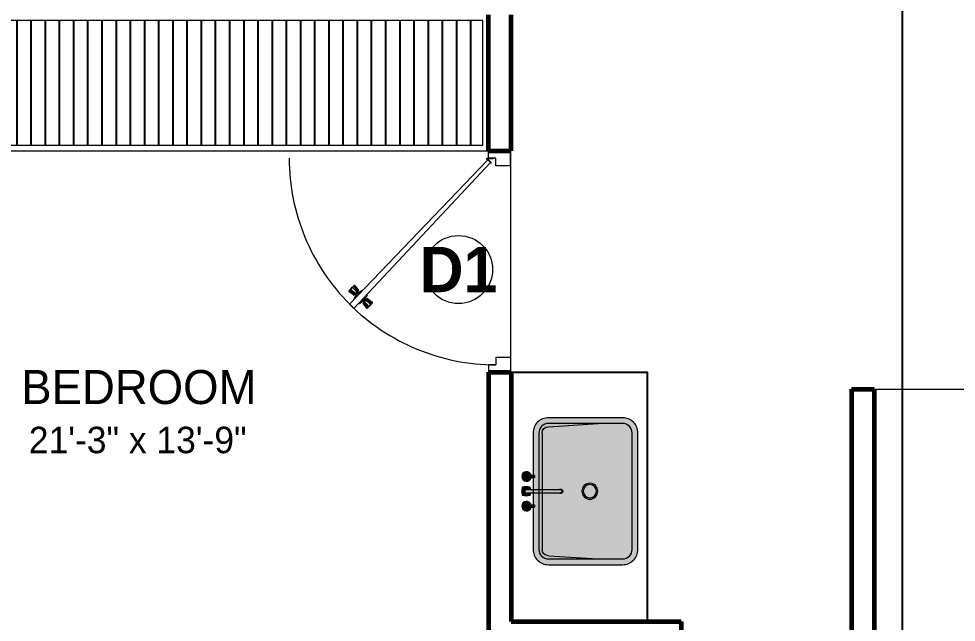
# Model space of a CAD drawing. Header units: feet. Extents: x 109753 to 150441, y 47761 to 75080.
# Drawn here: x 127717.9 to 127883.2, y 50580.6 to 50687 of the extents above; entities that cross this region are included whole.
import ezdxf

# ---------------------------------------------------------------- set-up
doc = ezdxf.new("R2010")
doc.units = ezdxf.units.FT
doc.header["$LTSCALE"] = 50
doc.header["$MEASUREMENT"] = 0
doc.linetypes.add('( Hidden )', pattern=[0.375, 0.25, -0.125])
doc.linetypes.add('ACAD_ISO04W100', pattern=[30, 24, -3, 0, -3])
for name, color, linetype, lineweight in [('A-Furniture', 175, 'Continuous', 0), ('DOORS', 7, 'Continuous', 15), ('FIXTURES', 251, 'Continuous', 5), ('TEXT', 181, 'Continuous', 13), ('WALL', 1, 'Continuous', 60)]:
    doc.layers.add(name, color=color, linetype=linetype, lineweight=lineweight)
doc.layers.add('HACTH', color=251, linetype='Continuous')
doc.styles.add('GL_Imperial', font='GOTHIC.TTF', dxfattribs={"height": 8})

# ---------------------------------------------------------------- blocks, each defined once
blk = doc.blocks.new('A$C62EE282B')
at = {"true_color": 0x646d72}
h = blk.add_hatch(color=251, dxfattribs=at)
h.dxf.hatch_style = 1
h.paths.add_polyline_path([(-36.7, 54.1), (-32.6, 54.1, 7.383374), (-32.6, 61.9), (-36.7, 62, -9.431853)])
at = {"true_color": 0xaaabad}
h = blk.add_hatch(color=253, dxfattribs=at)
h.dxf.hatch_style = 1
h.paths.add_polyline_path([(-30.6, 54.1), (-49, 54.2, -0.414214), (-51, 56.1), (-50.9, 60, -0.414214), (-49, 62), (-30.6, 61.9, -6.364491)])
at = {"true_color": 0xcecdcb}
h = blk.add_hatch(color=254, dxfattribs=at)
h.dxf.hatch_style = 1
h.paths.add_polyline_path([(-32.6, 54.1), (-30.6, 54.1, 6.364491), (-30.6, 61.9), (-32.6, 61.9, -7.383374)])
h = blk.add_hatch(color=254, dxfattribs=at)
h.dxf.hatch_style = 1
h.paths.add_polyline_path([(-159.4, 3.8), (-158.5, 5.1), (-157.5, 6.2), (-156.2, 7.1), (-154.7, 7.7), (-153.2, 8), (-150.8, 8), (-151.7, 8), (-151.9, 7.9), (-153.3, 7.6), (-154.7, 6.9), (-155.9, 6), (-156.9, 4.9), (-157.7, 3.7), (-158.3, 2.2), (-158.5, 0.8), (-158.5, -0.8), (-158.3, -2.2), (-157.7, -3.7), (-156.9, -4.9), (-155.9, -6), (-154.7, -6.9), (-153.3, -7.6), (-151.9, -7.9), (-151.7, -8), (-150.8, -8), (-153.2, -8), (-154.7, -7.7), (-156.2, -7.1), (-157.5, -6.2), (-158.5, -5.1), (-159.4, -3.8), (-160, -2.3), (-160.3, -0.8), (-160.3, 0.8), (-160, 2.3)])
at = {"true_color": 0x646d72}
h = blk.add_hatch(color=251, dxfattribs=at)
h.dxf.hatch_style = 1
h.paths.add_polyline_path([(-151.9, -7.9), (-153.3, -7.6), (-154.7, -6.9), (-155.9, -6), (-156.9, -4.9), (-157.7, -3.7), (-158.3, -2.2), (-158.5, -0.8), (-158.5, 0.8), (-158.3, 2.2), (-157.7, 3.7), (-156.9, 4.9), (-155.9, 6), (-154.7, 6.9), (-153.3, 7.6), (-151.9, 7.9), (-151.7, 8), (-150.4, 8), (-148.9, 7.8), (-147.5, 7.4), (-146.2, 6.6), (-151.3, 6.6), (-152.9, 6.2), (-154, 5.7), (-154.9, 4.9), (-155.7, 4), (-156.4, 3), (-156.8, 1.8), (-157.1, 0.6), (-157.1, -0.6), (-156.8, -1.8), (-156.4, -3), (-155.7, -4), (-154.9, -4.9), (-154, -5.7), (-152.9, -6.2), (-151.7, -6.5), (-150.5, -6.6), (-146.2, -6.6), (-147.5, -7.4), (-148.9, -7.8), (-150.4, -8)], flags=17)
at = {"true_color": 0xcecdcb}
h = blk.add_hatch(color=254, dxfattribs=at)
h.dxf.hatch_style = 1
h.paths.add_polyline_path([(-17.5, 6.6, -1), (-17.5, -6.6), (-75.3, -6.6), (-146.2, -6.6), (-150.5, -6.6), (-151.7, -6.5), (-152.9, -6.2), (-154, -5.7), (-154.9, -4.9), (-155.7, -4), (-156.4, -3), (-156.8, -1.8), (-157.1, -0.6), (-157.1, 0.6), (-156.8, 1.8), (-156.4, 3), (-155.7, 4), (-154.9, 4.9), (-154, 5.7), (-152.9, 6.2), (-151.7, 6.5), (-150.5, 6.6), (-146.2, 6.6), (-75.3, 6.6)])
at = {"true_color": 0x646d72}
h = blk.add_hatch(color=251, dxfattribs=at)
h.dxf.hatch_style = 1
h.paths.add_polyline_path([(-2, 14.8, -0.134336), (-2, -14.8, -0.265125), (-2.7, -15.5, -0.134336), (-32.3, -15.5, -0.130311), (-32.7, -15.2), (-29.4, -11.9), (-33.5, -12.6, -0.026985), (-34.6, -6.6), (-30.3, -6.6, 0.022884), (-29.5, -11.2, 0.28938), (-28.7, -12, 0.111472), (-6.2, -12, 0.28938), (-5.5, -11.2, 0.111472), (-5.5, 11.2, 0.28938), (-6.2, 12, 0.111472), (-28.7, 12, 0.28938), (-29.5, 11.2, 0.022884), (-30.3, 6.6), (-34.6, 6.6, -0.026985), (-33.5, 12.6), (-29.4, 11.9), (-32.7, 15.2, -0.130311), (-32.3, 15.5, -0.134336), (-2.7, 15.5, -0.265125)])
h = blk.add_hatch(color=251, dxfattribs=at)
h.dxf.hatch_style = 1
h.paths.add_polyline_path([(-29.4, 11.9), (-33.5, 12.6, -0.010033), (-33, 14.8, -0.130311), (-32.7, 15.2)], flags=17)
at = {"true_color": 0xaaabad}
h = blk.add_hatch(color=253, dxfattribs=at)
h.dxf.hatch_style = 1
h.paths.add_polyline_path([(-23.2, -6.6), (-17.5, -6.6, 1), (-17.5, 6.6), (-23.2, 6.6, -2.170959)], flags=16)
h.paths.add_polyline_path([(-6.2, 12, -0.28938), (-5.5, 11.2, -0.111472), (-5.5, -11.2, -0.28938), (-6.2, -12, -0.111472), (-28.7, -12, -0.28938), (-29.5, -11.2, -0.022884), (-30.3, -6.6), (-27.8, -6.6, 3.389161), (-27.8, 6.6), (-30.3, 6.6, -0.022884), (-29.5, 11.2, -0.28938), (-28.7, 12, -0.111472)])
h = blk.add_hatch(color=253, dxfattribs=at)
h.dxf.hatch_style = 1
h.paths.add_polyline_path([(-23.2, 6.6), (-27.8, 6.6, -3.389161), (-27.8, -6.6), (-23.2, -6.6, 2.170959)])
h.paths.add_polyline_path([(-17.5, 6.6), (-23.2, 6.6, -2.170959), (-23.2, -6.6), (-17.5, -6.6, 1)], flags=17)
at = {"true_color": 0x646d72}
h = blk.add_hatch(color=251, dxfattribs=at)
h.dxf.hatch_style = 1
h.paths.add_polyline_path([(-29.4, -11.9), (-32.7, -15.2, -0.130311), (-33, -14.8, -0.010033), (-33.5, -12.6)], flags=17)
at = {"true_color": 0xaaabad}
h = blk.add_hatch(color=253, dxfattribs=at)
h.dxf.hatch_style = 1
h.paths.add_polyline_path([(-30.6, -62), (-49, -62, -0.414214), (-51, -60), (-50.9, -56.1, -0.414214), (-49, -54.2), (-30.6, -54.2, -6.364491)])
at = {"true_color": 0x646d72}
h = blk.add_hatch(color=251, dxfattribs=at)
h.dxf.hatch_style = 1
h.paths.add_polyline_path([(-36.7, -62), (-32.6, -62, 7.383374), (-32.6, -54.2), (-36.7, -54.2, -9.431853)])
at = {"true_color": 0xcecdcb}
h = blk.add_hatch(color=254, dxfattribs=at)
h.dxf.hatch_style = 1
h.paths.add_polyline_path([(-32.6, -62), (-30.6, -62, 6.364491), (-30.6, -54.2), (-32.6, -54.2, -7.383374)])
at = {"color": 7, "ltscale": 0.1}
for p, q in [((-146.2, 6.6), (-150.5, 6.6)), ((-17.5, 6.6), (-75.3, 6.6)), ((-146.2, -6.6), (-150.5, -6.6)), ((-17.5, -6.6), (-75.3, -6.6))]:
    blk.add_line(p, q, dxfattribs=at)
at = {"ltscale": 0.1}
for p, q in [((-75.3, 6.6), (-146.2, 6.6)), ((-5.6, 11.9), (-2.5, 15)), ((-75.3, -6.6), (-146.2, -6.6))]:
    blk.add_line(p, q, dxfattribs=at)
at = {"color": 252, "lineweight": 5, "ltscale": 0.1, "true_color": 0x939598}
for p, q in [((-33.5, 12.6), (-29.4, 11.9)), ((-32.7, 15.2), (-29.4, 11.9)), ((-33.5, -12.6), (-29.4, -11.9)), ((-29.4, -11.9), (-32.7, -15.2)), ((-5.6, -11.9), (-2.5, -15))]:
    blk.add_line(p, q, dxfattribs=at)
for points in [[(-30.6, 61.9), (-49, 62, 0.414214), (-50.9, 60), (-51, 56.1, 0.414214), (-49, 54.2), (-30.6, 54.1)], [(-30.6, -54.2), (-49, -54.2, 0.414214), (-50.9, -56.1), (-51, -60, 0.414214), (-49, -62), (-30.6, -62)]]:
    blk.add_lwpolyline(points, format="xyb")
at = {"flags": 128}
for points in [[(-150.8, -8), (-153.2, -8), (-154.7, -7.7), (-156.2, -7.1), (-157.5, -6.2), (-158.5, -5.1), (-159.4, -3.8), (-160, -2.3), (-160.3, -0.8), (-160.3, 0.8), (-160, 2.3), (-159.4, 3.8), (-158.5, 5.1), (-157.5, 6.2), (-156.2, 7.1), (-154.7, 7.7), (-153.2, 8), (-150.8, 8)], [(-151.7, 8), (-150.4, 8), (-148.9, 7.8), (-147.5, 7.4), (-146.2, 6.6)], [(-146.2, -6.6), (-147.5, -7.4), (-148.9, -7.8), (-150.4, -8), (-151.7, -8)]]:
    blk.add_lwpolyline(points, dxfattribs=at)
at = {"color": 252, "lineweight": 5, "true_color": 0x939598, "flags": 128}
blk.add_lwpolyline([(-151.7, -8), (-151.9, -7.9), (-153.3, -7.6), (-154.7, -6.9), (-155.9, -6), (-156.9, -4.9), (-157.7, -3.7), (-158.3, -2.2), (-158.5, -0.8), (-158.5, 0.8), (-158.3, 2.2), (-157.7, 3.7), (-156.9, 4.9), (-155.9, 6), (-154.7, 6.9), (-153.3, 7.6), (-151.9, 7.9), (-151.7, 8)], dxfattribs=at)
at = {"color": 7, "flags": 128}
blk.add_lwpolyline([(-150.5, -6.6), (-151.7, -6.5), (-152.9, -6.2), (-154, -5.7), (-154.9, -4.9), (-155.7, -4), (-156.4, -3), (-156.8, -1.8), (-157.1, -0.6), (-157.1, 0.6), (-156.8, 1.8), (-156.4, 3), (-155.7, 4), (-154.9, 4.9), (-154, 5.7), (-152.9, 6.2), (-151.7, 6.5), (-150.5, 6.6)], dxfattribs=at)
at = {"color": 252, "lineweight": 5, "ltscale": 0.1, "true_color": 0x939598}
for centre, radius, start, end in [((-18.5, 58.1), 18.6, 192.1921, 167.9837), ((-18.4, 58.1), 14.7, 195.6204, 164.7677), ((20.3, 0), 51.1, 167.2787, 172.4625), ((-28.5, 11), 1.05, 102.7213, 167.2787), ((-17.5, -37.8), 51.1, 77.2787, 102.7213), ((-17.5, 0), 12.2, 212.8783, 147.1217), ((-17.5, 0), 8.74, 229.464, 130.536), ((-6.5, 11), 1.05, 12.7213, 77.2787), ((-55.3, 0), 51.1, 347.2787, 12.7213), ((20.3, 0), 51.1, 187.508, 192.7213), ((-28.5, -11), 1.05, 192.7213, 257.2787), ((-17.5, 37.8), 51.1, 257.2787, 282.7213), ((-6.5, -11), 1.05, 282.7213, 347.2787), ((-18.5, -58.1), 18.6, 192.1921, 167.9837), ((-18.4, -58.1), 14.7, 195.6204, 164.7677)]:
    blk.add_arc(centre, radius, start, end, dxfattribs=at)
at = {"ltscale": 0.1}
for centre, radius, start, end in [((-18.5, 58.1), 12.8, 198.066, 162.3484), ((21, 0), 56, 164.6978, 173.18), ((-32, 14.5), 1.05, 105.3022, 164.6978), ((-17.5, -38.5), 56, 74.6978, 105.3022), ((-17.5, 0), 6.65, 270, 90), ((-3, 14.5), 1.05, 15.3022, 74.6978), ((-56, 0), 56, 344.6978, 15.3022), ((21, 0), 56, 186.82, 195.3022), ((-32, -14.5), 1.05, 195.3022, 254.6978), ((-17.5, 38.5), 56, 254.6978, 285.3022), ((-3, -14.5), 1.05, 285.3022, 344.6978), ((-18.5, -58.1), 12.8, 198.066, 162.3484)]:
    blk.add_arc(centre, radius, start, end, dxfattribs=at)
blk = doc.blocks.new('basin-flat-1')
at = {"true_color": 0xffffff}
h = blk.add_hatch(color=7, dxfattribs=at)
h.dxf.hatch_style = 1
h.paths.add_polyline_path([(453.2, 256.4, 0.414214), (385.6, 324), (58.7, 324, 0.414214), (-8.9, 256.4), (-8.9, -256.4, 0.414214), (58.7, -324), (385.6, -324, 0.414214), (453.2, -256.4)])
h.paths.add_polyline_path([(427.7, 256.4), (427.7, -256.4, -0.414214), (385.6, -298.6), (58.7, -298.6, -0.414214), (16.6, -256.4), (16.6, 256.4, -0.414214), (58.7, 298.6), (385.6, 298.6, -0.414214)], flags=16)
h.paths.add_polyline_path([(238.3, 0, -1), (168, 0, -1)], flags=0)
h.paths.add_polyline_path([(232.3, 0, -1), (173.9, 0, -1)], flags=0)
h = blk.add_hatch(color=7, dxfattribs=at)
h.dxf.hatch_style = 1
h.paths.add_polyline_path([(16.6, 256.4, -0.414214), (58.7, 298.6), (165.8, 298.6), (385.6, 284.5, -0.414214), (413.6, 256.4), (413.6, -256.4, -0.414214), (385.6, -284.5), (165.8, -298.6), (58.7, -298.6, -0.414214), (16.6, -256.4)])
h.paths.add_polyline_path([(238.3, 0, 1), (168, 0, 1)], flags=16)
h.paths.add_polyline_path([(232.3, 0, 1), (173.9, 0, 1)], flags=0)
h = blk.add_hatch(color=7, dxfattribs=at)
h.dxf.hatch_style = 1
h.paths.add_polyline_path([(413.6, 256.4, 0.414214), (385.6, 284.5), (165.8, 298.6), (385.6, 298.6, -0.414214), (427.7, 256.4), (427.7, 7.1), (417.9, 7.1), (413.6, 7.1)])
h.paths.add_polyline_path([(413.6, -7.9), (417.9, -7.9), (427.7, -7.9), (427.7, -256.4, -0.414214), (385.6, -298.6), (165.8, -298.6), (385.6, -284.5, 0.414214), (413.6, -256.4)])
h = blk.add_hatch(color=7, dxfattribs=at)
h.dxf.hatch_style = 1
h.paths.add_polyline_path([(232.3, 0, 1), (173.9, 0, 1)], flags=0)
h.paths.add_polyline_path([(168, 0, 1), (238.3, 0, 1)])
h.paths.add_polyline_path([(232.3, 0, -1), (173.9, 0, -1)], flags=16)
h = blk.add_hatch(color=7, dxfattribs=at)
h.dxf.hatch_style = 1
h.paths.add_polyline_path([(173.9, 0, 1), (232.3, 0, 1)])
at = {"ltscale": 0.1}
for p, q in [((385.6, 284.5), (165.8, 298.6)), ((413.6, 256.4), (413.6, -256.4)), ((385.6, -284.5), (165.8, -298.6))]:
    blk.add_line(p, q, dxfattribs=at)
for points in [[(385.6, 324, -0.414214), (453.2, 256.4), (453.2, -256.4, -0.414214), (385.6, -324), (58.7, -324, -0.414214), (-8.9, -256.4), (-8.9, 256.4, -0.414214), (58.7, 324)], [(385.6, 298.6, -0.414214), (427.7, 256.4), (427.7, -256.4, -0.414214), (385.6, -298.6), (58.7, -298.6, -0.414214), (16.6, -256.4), (16.6, 256.4, -0.414214), (58.7, 298.6)]]:
    blk.add_lwpolyline(points, format="xyb", close=True, dxfattribs=at)
at = {"color": 252, "lineweight": 5, "ltscale": 0.1, "true_color": 0x939598}
for radius in [35.1, 29.2]:
    blk.add_circle((203.1, 0), radius, dxfattribs=at)
at = {"ltscale": 0.1}
for centre, start, end in [((385.6, 256.4), 0, 90), ((385.6, -256.4), 270, 0)]:
    blk.add_arc(centre, 28.1, start, end, dxfattribs=at)
at = {"layer": 'FIXTURES', "xscale": -1.126956521740953, "yscale": 1.126956521740953, "zscale": 1.126956521740953, "rotation": 180}
blk.add_blockref('A$C62EE282B', (502.8, -0.4), dxfattribs=at)
blk = doc.blocks.new('*U1176')
at = {"color": 9, "linetype": '( Hidden )', "lineweight": 0, "ltscale": 5, "true_color": 0xc7c8ca}
blk.add_line((0, 3), (30, 3), dxfattribs=at)
blk.add_arc((1, 1), 28, 270, 0, dxfattribs=at)
at = {"layer": 'DOORS'}
for p, q in [((0, 0), (0, 3)), ((2, 3), (0, 3)), ((2, 3), (2, 1)), ((28, 3), (28, 1)), ((28, 3), (30, 3)), ((30, 3), (30, 0)), ((1, 1), (1, 0)), ((2, 1), (1, 1)), ((1.06, 0.63), (1, 0.63)), ((1, 0.63), (1, -0.03)), ((1.06, 0.63), (1.06, -0.01)), ((1.61, 0.4), (1.16, -0.05)), ((1.65, 0.36), (1.18, -0.11)), ((1.65, 0.36), (1.61, 0.4)), ((28, 1), (29, 1)), ((29, 1), (29, 0)), ((1, 0), (0, 0)), ((29, 0), (30, 0))]:
    blk.add_line(p, q, dxfattribs=at)
at = {"layer": 'DOORS', "color": 1}
for p, q in [((19.46, -16.45), (19.46, -16.44)), ((19.54, -16.44), (19.88, -16.65)), ((20.04, -16.34), (20.49, -15.74)), ((20.04, -16.41), (20.36, -16.71)), ((20.13, -16.49), (20.12, -16.49)), ((20.57, -15.73), (20.94, -16.08)), ((20.62, -15.78), (20.64, -15.75)), ((20.64, -15.75), (20.96, -16.06)), ((20.75, -17), (21.31, -16.51)), ((21.31, -16.43), (20.94, -16.08)), ((21.29, -16.36), (20.96, -16.06)), ((21.27, -16.39), (21.29, -16.36)), ((18.83, -17.62), (18.27, -18.11)), ((18.91, -17.04), (18.9, -17.04)), ((18.91, -17.12), (19.13, -17.45)), ((18.91, -17.62), (19.22, -17.92)), ((18.99, -17.7), (19, -17.7)), ((19.16, -17.61), (19.08, -17.7)), ((19.08, -17.69), (19.27, -17.87)), ((19.13, -17.45), (19.14, -17.45)), ((19.14, -17.53), (19.15, -17.53)), ((19.15, -17.61), (19.34, -17.79)), ((19.54, -17.97), (19.34, -17.79)), ((19.88, -16.65), (19.89, -16.65)), ((19.97, -16.65), (19.96, -16.65)), ((20.04, -16.65), (20.24, -16.83)), ((20.05, -16.66), (20.13, -16.58)), ((20.12, -16.57), (20.31, -16.75)), ((20.43, -17.02), (20.24, -16.83)), ((20.5, -16.93), (20.31, -16.75)), ((20.67, -17), (20.36, -16.71)), ((20.42, -17.01), (20.5, -16.93)), ((20.44, -17.09), (20.43, -17.1)), ((20.45, -17.18), (20.44, -17.17)), ((20.68, -17.5), (20.45, -17.18)), ((20.59, -16.92), (20.59, -16.93)), ((20.67, -17.59), (20.68, -17.58)), ((18.27, -18.2), (18.64, -18.54)), ((18.31, -18.24), (18.29, -18.26)), ((18.29, -18.26), (18.62, -18.56)), ((18.94, -18.87), (18.62, -18.56)), ((19.01, -18.89), (18.64, -18.54)), ((18.96, -18.85), (18.94, -18.87)), ((19.54, -18.29), (19.09, -18.88)), ((19.54, -18.21), (19.22, -17.92)), ((19.46, -18.05), (19.27, -17.87)), ((19.53, -17.96), (19.45, -18.05)), ((19.46, -18.13), (19.46, -18.13)), ((19.61, -17.97), (19.62, -17.97)), ((19.7, -17.97), (19.69, -17.97)), ((20.04, -18.18), (19.7, -17.97)), ((20.12, -18.17), (20.12, -18.18))]:
    blk.add_line(p, q, dxfattribs=at)
at = {"layer": 'DOORS', "color": 8}
for p, q in [((19.59, -16.5), (19.97, -16.72)), ((20.03, -16.39), (20.54, -15.72)), ((20.07, -16.44), (20.59, -15.75)), ((20.15, -16.51), (20.7, -15.85)), ((20.25, -16.61), (20.82, -15.97)), ((20.46, -16.8), (21.07, -16.19)), ((20.56, -16.9), (21.19, -16.31)), ((20.64, -16.98), (21.3, -16.41)), ((20.69, -17.01), (21.33, -16.46)), ((20.85, -15.96), (20.87, -15.94)), ((20.98, -16.05), (20.87, -15.94)), ((20.98, -16.05), (21.09, -16.15)), ((21.07, -16.16), (21.09, -16.15)), ((18.89, -17.61), (18.25, -18.16)), ((18.94, -17.65), (18.28, -18.21)), ((19.02, -17.72), (18.39, -18.31)), ((18.97, -17.17), (19.21, -17.53)), ((19.16, -17.62), (19.09, -17.7)), ((19.18, -17.64), (19.1, -17.72)), ((19.12, -17.32), (19.27, -17.58)), ((19.22, -17.67), (19.14, -17.76)), ((19.28, -17.73), (19.2, -17.81)), ((19.29, -17.47), (19.33, -17.64)), ((19.42, -17.59), (19.4, -17.7)), ((19.53, -17.7), (19.43, -17.73)), ((19.66, -17.82), (19.5, -17.79)), ((19.75, -16.65), (20.02, -16.77)), ((19.92, -16.8), (20.08, -16.83)), ((20.05, -16.92), (20.15, -16.9)), ((20.06, -16.67), (20.13, -16.58)), ((20.08, -16.68), (20.15, -16.6)), ((20.11, -16.72), (20.19, -16.64)), ((20.16, -17.03), (20.18, -16.92)), ((20.17, -16.77), (20.25, -16.69)), ((20.29, -17.15), (20.25, -16.99)), ((20.3, -16.9), (20.38, -16.81)), ((20.46, -17.31), (20.31, -17.04)), ((20.36, -16.95), (20.44, -16.87)), ((20.62, -17.46), (20.37, -17.1)), ((20.4, -16.99), (20.48, -16.9)), ((20.42, -17), (20.49, -16.92)), ((18.51, -18.46), (18.5, -18.47)), ((18.61, -18.58), (18.5, -18.47)), ((19.12, -17.82), (18.52, -18.43)), ((18.61, -18.58), (18.72, -18.68)), ((18.73, -18.67), (18.72, -18.68)), ((19.32, -18.01), (18.76, -18.66)), ((19.43, -18.11), (18.88, -18.77)), ((19.51, -18.19), (18.99, -18.87)), ((19.55, -18.23), (19.04, -18.91)), ((19.41, -17.85), (19.33, -17.93)), ((19.47, -17.9), (19.39, -17.99)), ((19.5, -17.94), (19.43, -18.02)), ((19.52, -17.96), (19.45, -18.04)), ((19.83, -17.98), (19.56, -17.85)), ((19.99, -18.13), (19.61, -17.9))]:
    blk.add_line(p, q, dxfattribs=at)
at = {"layer": 'DOORS'}
blk.add_lwpolyline([(1.2, -0.08), (20.77, -18.82), (21.36, -18.23), (1.58, 0.3)], dxfattribs=at)
for radius in [0.111, 0.0537]:
    blk.add_circle((1.07, -0.12), radius, dxfattribs=at)
at = {"layer": 'DOORS', "color": 1}
for centre, start, end in [((19.5, -16.48), 46.866, 136.866), ((20.08, -16.37), 142.9424, 226.866), ((20.16, -16.53), 136.866, 226.866), ((20.53, -15.78), 46.866, 142.9424), ((21.28, -16.47), 310.7896, 46.866), ((18.87, -17.67), 46.866, 130.7896), ((18.94, -17.08), 136.866, 226.866), ((19.04, -17.73), 46.866, 136.866), ((19.19, -17.57), 142.1232, 226.866), ((19.1, -17.49), 322.1232, 46.866), ((19.92, -16.61), 226.866, 311.6087), ((20, -16.69), 46.866, 131.6087), ((20.48, -17.13), 142.1232, 226.866), ((20.39, -17.06), 322.1232, 46.866), ((20.54, -16.89), 226.866, 316.866), ((20.71, -16.96), 226.866, 310.7896), ((20.64, -17.54), 316.866, 46.866), ((18.31, -18.15), 130.7896, 226.866), ((19.05, -18.85), 226.866, 322.9424), ((19.42, -18.09), 316.866, 46.866), ((19.58, -17.93), 226.866, 311.6087), ((19.5, -18.25), 322.9424, 46.866), ((19.66, -18.01), 46.866, 131.6087), ((20.08, -18.14), 226.866, 316.866)]:
    blk.add_arc(centre, 0.0571, start, end, dxfattribs=at)

msp = doc.modelspace()

# ---------------------------------------------------------------- hatches: boundary and pattern name
at = {"layer": 'HACTH', "transparency": 33554623}
h = msp.add_hatch(dxfattribs=at)
h.set_pattern_fill('ANSI31', color=256, scale=20, angle=765)
h.set_pattern_definition([(90, (-17237.3586, 163884.8043), (-2.5, 2e-15), [])])
h.paths.add_polyline_path([(127799.72, 50686.67), (127622.72, 50686.67), (127622.72, 50664.67), (127799.72, 50664.67)])

# ---------------------------------------------------------------- linework, layer by layer
at = {"linetype": 'ACAD_ISO04W100', "ltscale": 3}
msp.add_line((127873.72, 50369.55), (127873.72, 51492.02), dxfattribs=at)
msp.add_lwpolyline([(127804.72, 50624.67), (127828.72, 50624.67), (127828.72, 50580.67)])
at = {"layer": 'A-Furniture'}
msp.add_line((127621.72, 50663.67), (127800.72, 50663.67), dxfattribs=at)
msp.add_lwpolyline([(127799.72, 50686.67), (127622.72, 50686.67), (127622.72, 50664.67), (127799.72, 50664.67)], close=True, dxfattribs=at)
msp.add_lwpolyline([(127868.72, 50621.67), (127892.72, 50621.67), (127892.72, 50504.55), (127936.68, 50504.55), (127936.68, 50540.75), (127960.68, 50540.75)], dxfattribs=at)
at = {"layer": 'TEXT'}
msp.add_circle((127795.45, 50642.76), 6, dxfattribs=at)
at = {"layer": 'WALL'}
for p, q in [((127800.72, 50663.67), (127800.72, 50687.67)), ((127804.72, 50663.67), (127804.72, 50687.67)), ((127800.72, 50663.67), (127804.72, 50663.67)), ((127800.72, 50624.67), (127800.72, 50480.55)), ((127800.72, 50624.67), (127804.72, 50624.67)), ((127804.72, 50624.67), (127804.72, 50580.67)), ((127864.72, 50621.67), (127868.72, 50621.67)), ((127864.72, 50621.67), (127864.72, 50480.55)), ((127868.72, 50621.67), (127868.72, 50480.55)), ((127804.72, 50580.67), (127834.72, 50580.67)), ((127834.72, 50580.67), (127834.72, 50576.67))]:
    msp.add_line(p, q, dxfattribs=at)

# ---------------------------------------------------------------- block references
at = {"layer": 'A-Furniture', "xscale": -0.04000000000001477, "yscale": 0.04000000000001477, "zscale": 0.04000000000001475}
msp.add_blockref('basin-flat-1', (127826.72, 50603.67), dxfattribs=at)
at = {"layer": 'WALL', "xscale": 1.299999999999948, "yscale": 1.299999999999948, "zscale": 1.299999999999948, "rotation": 270}
msp.add_blockref('*U1176', (127800.72, 50663.67), dxfattribs=at)

# ---------------------------------------------------------------- texts
at = {"layer": 'TEXT', "insert": (127795.45, 50642.76), "char_height": 8, "attachment_point": 5, "style": 'GL_Imperial'}
msp.add_mtext_dynamic_manual_height_columns('{\\fStylus BT|b1|i0|c0|p34;D1}', width=9.3058, gutter_width=35, heights=[0], dxfattribs=at)
at = {"layer": 'TEXT', "insert": (127695.74, 50625.04), "char_height": 8, "width": 86.8356, "attachment_point": 1, "style": 'GL_Imperial'}
msp.add_mtext('\\pi22.636;{\\H0.75x;BEDROOM\\P\\pi23.98015;\\H0.77778x;21\'-3" x 13\'-9"}', dxfattribs=at)

doc.saveas('drawing.dxf')
